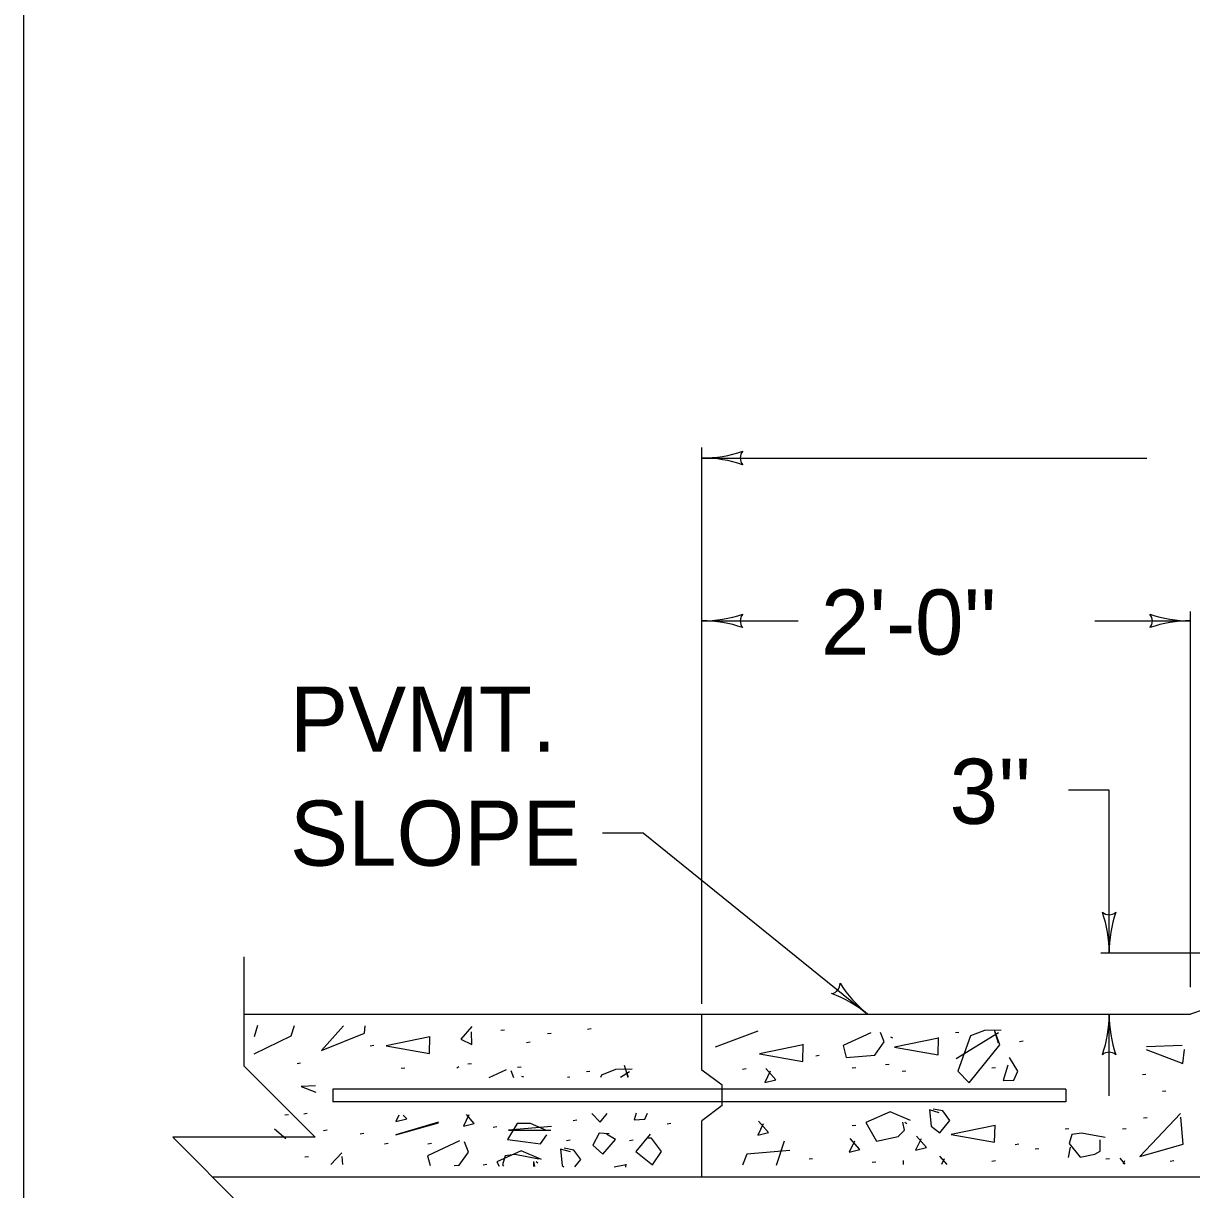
# Model space of a CAD drawing. Extents: x 1007 to 1035.5, y 1000.5 to 1021.5.
# Drawn here: x 1007 to 1010.587, y 1007.419 to 1011 of the extents above; entities that cross this region are included whole.
import ezdxf

# ---------------------------------------------------------------- set-up
doc = ezdxf.new("R2010")
doc.units = 0
for name, color, linetype in [('Level 1', 7, 'Continuous'), ('Level 10', 7, 'Continuous'), ('Level 11', 7, 'Continuous')]:
    doc.layers.add(name, color=color, linetype=linetype)

msp = doc.modelspace()

# ---------------------------------------------------------------- linework, layer by layer
at = {"layer": 'Level 1'}
for p, q in [((1009.0833, 1008.0409), (1009.0833, 1009.6978)), ((1009.0833, 1009.6655), (1010.449, 1009.6655)), ((1009.0833, 1009.1655), (1009.3785, 1009.1655)), ((1010.289, 1009.1655), (1010.5833, 1009.1655)), ((1010.5833, 1008.0409), (1010.5833, 1009.1943)), ((1010.3333, 1008.646), (1010.2083, 1008.646)), ((1010.3333, 1008.146), (1010.3333, 1008.646)), ((1008.7775, 1008.5152), (1008.9025, 1008.5152)), ((1008.9025, 1008.5152), (1009.5914, 1007.9585)), ((1010.3079, 1008.146), (1011.0048, 1008.146)), ((1011.1458, 1008.146), (1010.5833, 1007.9585)), ((1009.0833, 1007.9898), (1009.0833, 1008.0835)), ((1007.677, 1007.9585), (1010.5833, 1007.9585)), ((1008.2414, 1007.9585), (1008.2414, 1007.9585)), ((1009.0833, 1007.7865), (1009.0833, 1007.9585)), ((1010.3333, 1007.7073), (1010.3333, 1007.9585)), ((1009.1458, 1007.7398), (1009.0833, 1007.7865)), ((1009.1458, 1007.6773), (1009.1458, 1007.7398)), ((1010.2003, 1007.728), (1007.9503, 1007.728)), ((1007.9503, 1007.728), (1007.9503, 1007.689)), ((1010.2003, 1007.728), (1010.2003, 1007.689)), ((1010.2003, 1007.689), (1007.9503, 1007.689)), ((1009.1458, 1007.6773), (1009.0833, 1007.6303)), ((1009.0833, 1007.4585), (1009.0833, 1007.6303)), ((1007.5803, 1007.4585), (1011.1458, 1007.4585))]:
    msp.add_line(p, q, dxfattribs=at)
for points in [[(1007.677, 1008.1344), (1007.677, 1007.7992), (1007.8958, 1007.5805), (1007.4584, 1007.5804), (1007.6771, 1007.3618), (1007.6771, 1006.7043)], [(1007.7186, 1007.9233), (1007.7083, 1007.8883)], [(1007.822, 1007.8912), (1007.8328, 1007.923)], [(1007.9829, 1007.9226), (1007.9149, 1007.8468)], [(1008.0468, 1007.8995), (1008.0493, 1007.9224)], [(1008.3768, 1007.9203), (1008.3435, 1007.8815), (1008.3768, 1007.8648), (1008.3754, 1007.9037)], [(1008.4774, 1007.9093), (1008.4663, 1007.9078)], [(1008.7429, 1007.9126), (1008.7318, 1007.9113)], [(1009.9507, 1007.908), (1009.9077, 1007.8913)], [(1010.002, 1007.9094), (1009.9507, 1007.908)], [(1009.9937, 1007.8692), (1009.9818, 1007.9093)], [(1009.9978, 1007.8636), (1009.9818, 1007.9093)], [(1007.7083, 1007.8361), (1007.822, 1007.8912)], [(1007.9149, 1007.8468), (1008.0468, 1007.8995)], [(1008.2478, 1007.8884), (1008.1133, 1007.8607), (1008.2464, 1007.8371), (1008.2478, 1007.8898)], [(1008.5558, 1007.8718), (1008.5446, 1007.8704)], [(1008.6204, 1007.899), (1008.6093, 1007.8977)], [(1009.1253, 1007.8582), (1009.2557, 1007.9068)], [(1009.6016, 1007.9009), (1009.5166, 1007.8614)], [(1009.6137, 1007.8323), (1009.6428, 1007.8726)], [(1009.6428, 1007.8726), (1009.6314, 1007.9016)], [(1009.6692, 1007.8844), (1009.6636, 1007.8872)], [(1009.8095, 1007.8848), (1009.6749, 1007.8571), (1009.8081, 1007.8335), (1009.8095, 1007.8862)], [(1009.8723, 1007.9022), (1009.8613, 1007.9008)], [(1009.9937, 1007.9011), (1009.8633, 1007.8206)], [(1009.9077, 1007.8913), (1009.8688, 1007.7832)], [(1010.0698, 1007.8749), (1010.0586, 1007.8736)], [(1008.0758, 1007.8616), (1008.0648, 1007.8602)], [(1009.3943, 1007.8643), (1009.2598, 1007.8366), (1009.3929, 1007.8131), (1009.3943, 1007.8658)], [(1009.5166, 1007.8614), (1009.5263, 1007.8254)], [(1009.9035, 1007.7471), (1009.9978, 1007.8636)], [(1010.4466, 1007.8493), (1010.5592, 1007.8068)], [(1010.5578, 1007.8623), (1010.4478, 1007.8575)], [(1010.5592, 1007.8068), (1010.5647, 1007.8498)], [(1007.8513, 1007.8072), (1007.8402, 1007.8058)], [(1008.3753, 1007.8058), (1008.3643, 1007.8043)], [(1008.8563, 1007.7641), (1008.8456, 1007.8003)], [(1009.4435, 1007.8307), (1009.4324, 1007.8293)], [(1009.5263, 1007.8254), (1009.6137, 1007.8323)], [(1009.6579, 1007.8035), (1009.6468, 1007.8021)], [(1010.0228, 1007.8012), (1010.0076, 1007.754), (1010.0408, 1007.7554), (1010.0533, 1007.7832), (1010.027, 1007.8248)], [(1008.1712, 1007.7922), (1008.1601, 1007.7908)], [(1008.3366, 1007.7961), (1008.331, 1007.7919)], [(1008.4822, 1007.787), (1008.4291, 1007.7623)], [(1008.5058, 1007.7626), (1008.4974, 1007.7842)], [(1008.5285, 1007.7956), (1008.5174, 1007.7942)], [(1008.5363, 1007.7642), (1008.5308, 1007.7669)], [(1008.6767, 1007.7645), (1008.6708, 1007.7633)], [(1008.6766, 1007.7633), (1008.6767, 1007.7659)], [(1008.7395, 1007.7819), (1008.7284, 1007.7805)], [(1008.7748, 1007.7711), (1008.7722, 1007.7637)], [(1008.8178, 1007.7878), (1008.7748, 1007.7711)], [(1008.8692, 1007.7892), (1008.8178, 1007.7878)], [(1008.8608, 1007.7808), (1008.8335, 1007.7639)], [(1008.8576, 1007.7641), (1008.8483, 1007.7905)], [(1009.2189, 1007.7898), (1009.2078, 1007.7885)], [(1009.2929, 1007.7829), (1009.2763, 1007.7483), (1009.3096, 1007.7566), (1009.2791, 1007.7913)], [(1009.5558, 1007.7933), (1009.5448, 1007.7919)], [(1009.709, 1007.7831), (1009.6978, 1007.7817)], [(1009.8688, 1007.7832), (1009.9035, 1007.7471)], [(1009.9847, 1007.7933), (1009.9736, 1007.7919)], [(1010.4465, 1007.7728), (1010.4358, 1007.7716)], [(1007.8968, 1007.7383), (1007.8525, 1007.7364)], [(1007.8525, 1007.7364), (1007.8983, 1007.719)], [(1010.5078, 1007.7218), (1010.4967, 1007.7204)], [(1009.7233, 1007.632), (1009.6608, 1007.6583), (1009.5859, 1007.6251), (1009.6192, 1007.5682), (1009.6858, 1007.5821), (1009.7052, 1007.6015), (1009.6997, 1007.6264)], [(1009.812, 1007.6556), (1009.7815, 1007.6639), (1009.787, 1007.6139), (1009.8134, 1007.5932), (1009.8439, 1007.632), (1009.8231, 1007.6611), (1009.7926, 1007.6667)], [(1007.8138, 1007.6492), (1007.8027, 1007.6478)], [(1007.8717, 1007.6526), (1007.8606, 1007.6513)], [(1008.153, 1007.6481), (1008.1434, 1007.628)], [(1008.1434, 1007.628), (1008.1768, 1007.6363)], [(1008.2742, 1007.6268), (1008.1438, 1007.588), (1008.2742, 1007.6241)], [(1008.1768, 1007.6363), (1008.1663, 1007.6482)], [(1008.3677, 1007.6491), (1008.3511, 1007.6144)], [(1008.3511, 1007.6144), (1008.3843, 1007.6228)], [(1008.3843, 1007.6228), (1008.3606, 1007.6498)], [(1008.6057, 1007.6005), (1008.5571, 1007.6227), (1008.5155, 1007.6227), (1008.4863, 1007.5728), (1008.5418, 1007.5658), (1008.5876, 1007.5603), (1008.607, 1007.588)], [(1008.6987, 1007.6322), (1008.6876, 1007.6308)], [(1008.7456, 1007.6529), (1008.7707, 1007.6268)], [(1008.7707, 1007.6268), (1008.792, 1007.6533)], [(1008.8813, 1007.654), (1008.8748, 1007.6338)], [(1008.8748, 1007.6338), (1008.908, 1007.6352)], [(1008.908, 1007.6352), (1008.9166, 1007.6543)], [(1008.9879, 1007.622), (1008.9768, 1007.6206)], [(1009.2712, 1007.6213), (1009.2546, 1007.5866), (1009.2878, 1007.5949), (1009.2573, 1007.6296)], [(1009.7066, 1007.6264), (1009.7122, 1007.6223)], [(1010.5522, 1007.6528), (1010.4273, 1007.521), (1010.5605, 1007.5585), (1010.5536, 1007.6417)], [(1010.4499, 1007.6401), (1010.4388, 1007.6388)], [(1007.8053, 1007.5755), (1007.7707, 1007.6047)], [(1007.9329, 1007.6016), (1007.9218, 1007.6002)], [(1008.0453, 1007.5913), (1008.0342, 1007.5899)], [(1008.4537, 1007.6118), (1008.4425, 1007.6103)], [(1008.6209, 1007.613), (1008.4892, 1007.6019), (1008.6195, 1007.6019)], [(1008.7984, 1007.5908), (1008.7679, 1007.5922), (1008.7485, 1007.5561), (1008.779, 1007.5284), (1008.8178, 1007.5728), (1008.7901, 1007.5894)], [(1008.9247, 1007.5894), (1008.8803, 1007.5367), (1008.9316, 1007.4951), (1008.9593, 1007.5367), (1008.9288, 1007.5769), (1008.9136, 1007.5769)], [(1009.5558, 1007.6163), (1009.5448, 1007.6149)], [(1009.983, 1007.6159), (1009.8485, 1007.5882), (1009.9817, 1007.5646), (1009.983, 1007.6173)], [(1010.2093, 1007.6061), (1010.1982, 1007.6047)], [(1010.3216, 1007.5791), (1010.2481, 1007.593), (1010.2189, 1007.5888), (1010.2106, 1007.5611), (1010.2439, 1007.5195), (1010.2897, 1007.5278), (1010.3063, 1007.5375), (1010.3063, 1007.5722)], [(1010.3853, 1007.6061), (1010.3742, 1007.6047)], [(1008.1201, 1007.5608), (1008.109, 1007.5593)], [(1008.3393, 1007.5692), (1008.2408, 1007.5234)], [(1008.2528, 1007.5608), (1008.2418, 1007.5593)], [(1008.367, 1007.5345), (1008.3545, 1007.5664)], [(1008.6783, 1007.5709), (1008.6672, 1007.5695)], [(1008.8723, 1007.5709), (1008.8612, 1007.5695)], [(1009.312, 1007.4948), (1009.3363, 1007.5696)], [(1009.5516, 1007.5686), (1009.5349, 1007.5339), (1009.5683, 1007.5422), (1009.5378, 1007.5768)], [(1009.7558, 1007.5753), (1009.7392, 1007.5407), (1009.7724, 1007.549), (1009.7419, 1007.5837)], [(1010.0561, 1007.5584), (1010.045, 1007.5571)], [(1010.2087, 1007.5183), (1010.2143, 1007.5502)], [(1007.8751, 1007.5198), (1007.864, 1007.5185)], [(1007.9773, 1007.5326), (1007.9436, 1007.4969)], [(1007.9808, 1007.4966), (1007.9788, 1007.5214)], [(1008.2408, 1007.5234), (1008.2487, 1007.4938)], [(1008.3378, 1007.4943), (1008.367, 1007.5345)], [(1008.528, 1007.5381), (1008.4531, 1007.5048)], [(1008.4794, 1007.5228), (1008.4711, 1007.4951)], [(1008.5086, 1007.527), (1008.4794, 1007.5228)], [(1008.5821, 1007.5131), (1008.5086, 1007.527)], [(1008.5904, 1007.5118), (1008.528, 1007.5381)], [(1008.6792, 1007.5353), (1008.6487, 1007.5437)], [(1008.6487, 1007.5437), (1008.6542, 1007.4937)], [(1008.6903, 1007.5408), (1008.6598, 1007.5464)], [(1008.7111, 1007.5118), (1008.6903, 1007.5408)], [(1009.2212, 1007.528), (1009.2077, 1007.4945)], [(1009.3529, 1007.5391), (1009.2212, 1007.528)], [(1009.4231, 1007.5142), (1009.412, 1007.5128)], [(1009.8364, 1007.4963), (1009.8134, 1007.5224)], [(1009.8273, 1007.5141), (1009.8188, 1007.4963)], [(1010.1174, 1007.5448), (1010.1063, 1007.5434)], [(1010.3342, 1007.5142), (1010.3231, 1007.5128)], [(1010.3827, 1007.498), (1010.3671, 1007.5156)], [(1008.3229, 1007.4931), (1008.3378, 1007.4943)], [(1008.423, 1007.4961), (1008.4119, 1007.4947)], [(1008.4531, 1007.5048), (1008.4608, 1007.4918)], [(1008.4711, 1007.4951), (1008.4738, 1007.4916)], [(1008.5703, 1007.4907), (1008.5668, 1007.5062)], [(1008.5668, 1007.4907), (1008.5668, 1007.5062)], [(1008.5738, 1007.5062), (1008.5793, 1007.502)], [(1008.6542, 1007.4937), (1008.6592, 1007.4898)], [(1008.6934, 1007.4894), (1008.7111, 1007.5118)], [(1008.8502, 1007.4957), (1008.8136, 1007.4882)], [(1008.8499, 1007.4878), (1008.8502, 1007.4971)], [(1009.6171, 1007.504), (1009.606, 1007.5026)], [(1009.701, 1007.5086), (1009.7005, 1007.496)], [(1009.9847, 1007.5074), (1009.9736, 1007.506)], [(1010.381, 1007.5073), (1010.3766, 1007.498)], [(1010.5316, 1007.5074), (1010.5205, 1007.506)]]:
    msp.add_lwpolyline(points, dxfattribs=at)
for centre, radius, start, end in [((1009.0833, 1010.0561), 0.3906, 269.9878, 270), ((1009.0833, 1010.0561), 0.3906, 270, 288.6688), ((1009.0833, 1009.2749), 0.3906, 71.3472, 89.9939), ((1009.2319, 1009.6655), 0.0312, 138.7746, 220.8913), ((1009.0833, 1009.5561), 0.3906, 269.9878, 270), ((1009.0833, 1009.5561), 0.3906, 270, 288.6688), ((1009.0833, 1008.7749), 0.3906, 71.3472, 89.9939), ((1009.2319, 1009.1655), 0.0312, 138.7746, 220.8913), ((1010.4348, 1009.1655), 0.0312, 318.7746, 40.8913), ((1010.5833, 1008.7749), 0.3906, 90, 108.6688), ((1010.5833, 1009.5561), 0.3906, 251.3472, 269.9939), ((1010.5833, 1008.7749), 0.3906, 89.9878, 90), ((1010.3334, 1008.2945), 0.0312, 228.7746, 310.8913), ((1009.9427, 1008.146), 0.3906, 0, 18.6688), ((1010.724, 1008.146), 0.3906, 161.3472, 179.9939), ((1009.9427, 1008.146), 0.3906, 359.9878, 0), ((1009.4759, 1008.0519), 0.0312, 279.8353, 1.952), ((1009.8369, 1008.2623), 0.3906, 212.4078, 231.0546), ((1009.3459, 1007.6547), 0.3906, 51.0607, 69.7295), ((1009.3459, 1007.6547), 0.3906, 51.0485, 51.0607), ((1009.9427, 1007.9585), 0.3906, 341.3472, 359.9939), ((1010.724, 1007.9585), 0.3906, 179.9878, 180), ((1010.724, 1007.9585), 0.3906, 180, 198.6688), ((1010.3333, 1007.81), 0.0312, 48.7746, 130.8913)]:
    msp.add_arc(centre, radius, start, end, dxfattribs=at)
at = {"layer": 'Level 10'}
msp.add_line((1007, 1021.5), (1007, 1000.5), dxfattribs=at)
at = {"layer": 'Level 11'}
msp.add_lwpolyline([(1007, 1000.5), (1035.5, 1000.5), (1035.5, 1021.5), (1007, 1021.5)], close=True, dxfattribs=at)

# ---------------------------------------------------------------- texts
at = {"layer": 'Level 1'}
for s, p in [("2'-0''", (1009.4486, 1009.0619)), ('PVMT.', (1007.8186, 1008.7638)), ("3''", (1009.8435, 1008.5423)), ('SLOPE', (1007.8186, 1008.4138))]:
    msp.add_text(s, height=0.2, dxfattribs=at).set_placement(p)

doc.saveas('drawing.dxf')
